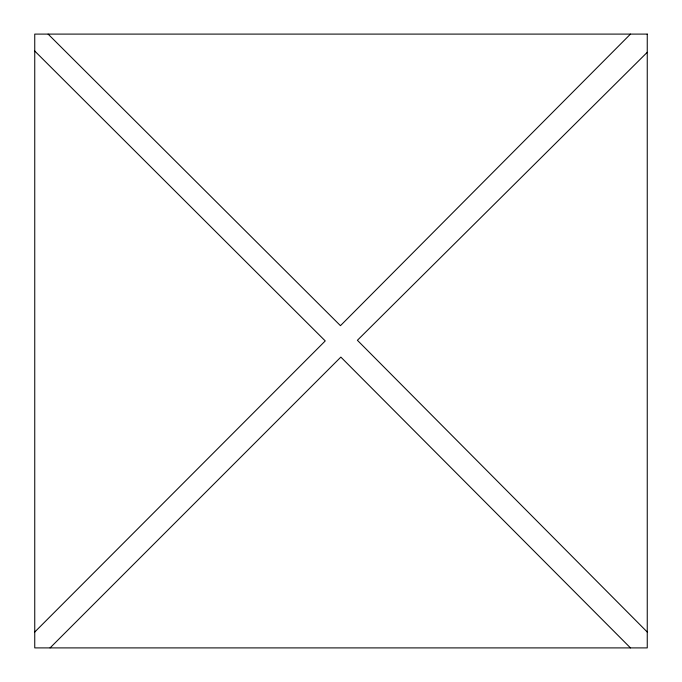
<?xml version="1.0" encoding="UTF-8"?>
<svg xmlns="http://www.w3.org/2000/svg" width="682" height="682" viewBox="0 0 682 682"><rect width="100%" height="100%" fill="white"/><g stroke="black" fill="none" stroke-linecap="round" stroke-linejoin="round"><path stroke-width="1.02" d="M630.475 34.1L340.463 325.672L48.107 34.1M34.748 632.026L325.246 340.932L34.748 51.031M50.067 647.9L340.847 357.087L630.475 647.9M647.252 52.301L357.394 340.292L647.252 632.026M647.252 34.1L34.748 34.1L34.748 647.9L647.252 647.9L647.252 34.1"/></g></svg>
